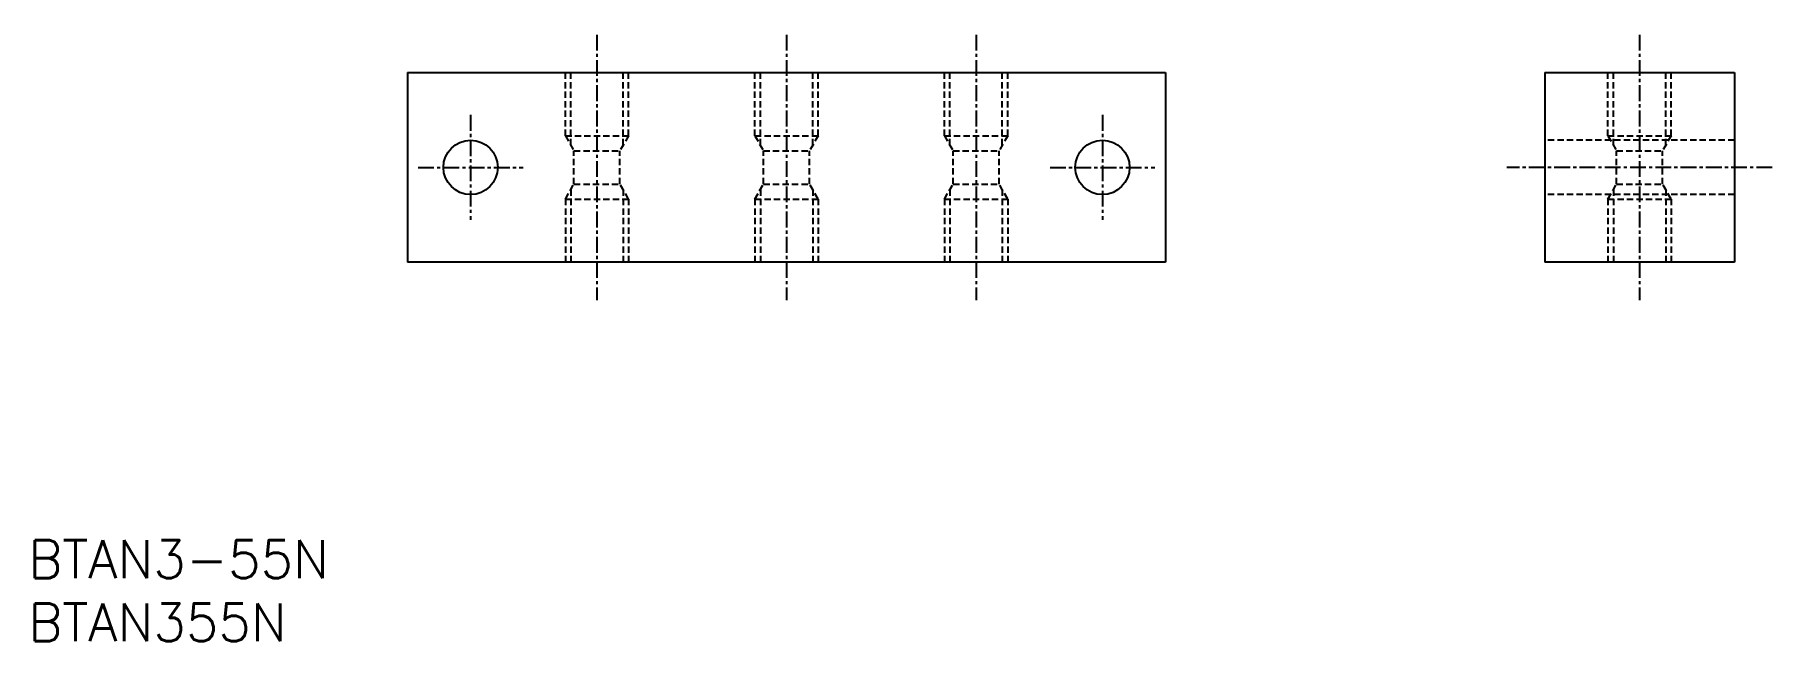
# Model space of a CAD drawing. Extents: x 1 to 138, y 0 to 48.
import ezdxf

# ---------------------------------------------------------------- set-up
doc = ezdxf.new("R2010")
doc.units = 0
doc.linetypes.add('CENTER', pattern=[2, 1.25, -0.25, 0.25, -0.25])
doc.linetypes.add('DASHED', pattern=[0.75, 0.5, -0.25])
doc.layers.get('0').update_dxf_attribs({"linetype": 'CONTINUOUS'})
doc.layers.add('CENTER', color=1, linetype='CENTER')
doc.styles.get("Standard").update_dxf_attribs({"font": 'txt.shx'})

# ---------------------------------------------------------------- blocks, each defined once
blk = doc.blocks.new('*U11')
at = {"color": 7, "linetype": 'CONTINUOUS'}
blk.add_text('BTAN355N', height=3, dxfattribs=at).set_placement((0, 0))
blk = doc.blocks.new('*U12')
at = {"color": 7, "linetype": 'CONTINUOUS'}
blk.add_text('BTAN3-55N', height=3, dxfattribs=at).set_placement((0, 5))

msp = doc.modelspace()

# ---------------------------------------------------------------- linework, layer by layer
at = {"color": 7, "linetype": 'CONTINUOUS'}
for p, q in [((30, 45), (90, 45)), ((30, 45), (30, 30)), ((90, 45), (90, 30)), ((120, 45), (120, 30)), ((120, 45), (135, 45)), ((135, 45), (135, 30)), ((90, 30), (30, 30)), ((135, 30), (120, 30))]:
    msp.add_line(p, q, dxfattribs=at)
at = {"color": 3, "linetype": 'DASHED'}
for p, q in [((42.5, 40), (42.5, 45)), ((42.93, 39.25), (42.93, 45)), ((47.07, 39.25), (47.07, 45)), ((47.5, 40), (47.5, 45)), ((57.5, 40), (57.5, 45)), ((57.93, 39.25), (57.93, 45)), ((62.07, 39.25), (62.07, 45)), ((62.5, 40), (62.5, 45)), ((72.5, 40), (72.5, 45)), ((72.93, 39.25), (72.93, 45)), ((77.07, 39.25), (77.07, 45)), ((77.5, 40), (77.5, 45)), ((125, 40), (125, 45)), ((125.43, 39.25), (125.43, 45)), ((129.57, 39.25), (129.57, 45)), ((130, 40), (130, 45)), ((42.5, 40), (43.18, 38.82)), ((42.5, 40), (47.5, 40)), ((47.5, 40), (46.82, 38.82)), ((57.5, 40), (58.18, 38.82)), ((57.5, 40), (62.5, 40)), ((62.5, 40), (61.82, 38.82)), ((72.5, 40), (73.18, 38.82)), ((72.5, 40), (77.5, 40)), ((77.5, 40), (76.82, 38.82)), ((125, 40), (130, 40)), ((125, 40), (125.68, 38.82)), ((130, 40), (129.32, 38.82)), ((43.18, 38.82), (46.82, 38.82)), ((43.18, 36.18), (43.18, 38.82)), ((46.82, 36.18), (46.82, 38.82)), ((58.18, 38.82), (61.82, 38.82)), ((58.18, 36.18), (58.18, 38.82)), ((61.82, 36.18), (61.82, 38.82)), ((73.18, 38.82), (76.82, 38.82)), ((73.18, 36.18), (73.18, 38.82)), ((76.82, 36.18), (76.82, 38.82)), ((135, 39.65), (120, 39.65)), ((125.68, 36.18), (125.68, 38.82)), ((125.68, 38.82), (129.32, 38.82)), ((129.32, 36.18), (129.32, 38.82)), ((42.5, 35), (43.18, 36.18)), ((42.93, 35.75), (42.93, 30)), ((43.18, 36.18), (46.82, 36.18)), ((47.5, 35), (46.82, 36.18)), ((47.07, 35.75), (47.07, 30)), ((57.5, 35), (58.18, 36.18)), ((57.93, 35.75), (57.93, 30)), ((58.18, 36.18), (61.82, 36.18)), ((62.5, 35), (61.82, 36.18)), ((62.07, 35.75), (62.07, 30)), ((72.5, 35), (73.18, 36.18)), ((72.93, 35.75), (72.93, 30)), ((73.18, 36.18), (76.82, 36.18)), ((77.5, 35), (76.82, 36.18)), ((77.07, 35.75), (77.07, 30)), ((125, 35), (125.68, 36.18)), ((125.43, 35.75), (125.43, 30)), ((125.68, 36.18), (129.32, 36.18)), ((130, 35), (129.32, 36.18)), ((129.57, 35.75), (129.57, 30)), ((42.5, 35), (47.5, 35)), ((42.5, 35), (42.5, 30)), ((47.5, 35), (47.5, 30)), ((57.5, 35), (62.5, 35)), ((57.5, 35), (57.5, 30)), ((62.5, 35), (62.5, 30)), ((72.5, 35), (77.5, 35)), ((72.5, 35), (72.5, 30)), ((77.5, 35), (77.5, 30)), ((135, 35.35), (120, 35.35)), ((125, 35), (125, 30)), ((125, 35), (130, 35)), ((130, 35), (130, 30))]:
    msp.add_line(p, q, dxfattribs=at)
at = {"color": 7, "linetype": 'CONTINUOUS'}
for centre in [(35, 37.5), (85, 37.5)]:
    msp.add_circle(centre, 2.15, dxfattribs=at)
at = {"layer": 'CENTER', "color": 1, "linetype": 'CENTER'}
for p, q in [((45, 48), (45, 27)), ((60, 48), (60, 27)), ((75, 48), (75, 27)), ((127.5, 48), (127.5, 27)), ((35, 41.65), (35, 33.35)), ((85, 41.65), (85, 33.35)), ((30.85, 37.5), (39.15, 37.5)), ((80.85, 37.5), (89.15, 37.5)), ((138, 37.5), (117, 37.5))]:
    msp.add_line(p, q, dxfattribs=at)

# ---------------------------------------------------------------- block references
at = {"color": 7, "linetype": 'CONTINUOUS'}
for name in ['*U12', '*U11']:
    msp.add_blockref(name, (0, 0), dxfattribs=at)

doc.saveas('drawing.dxf')
